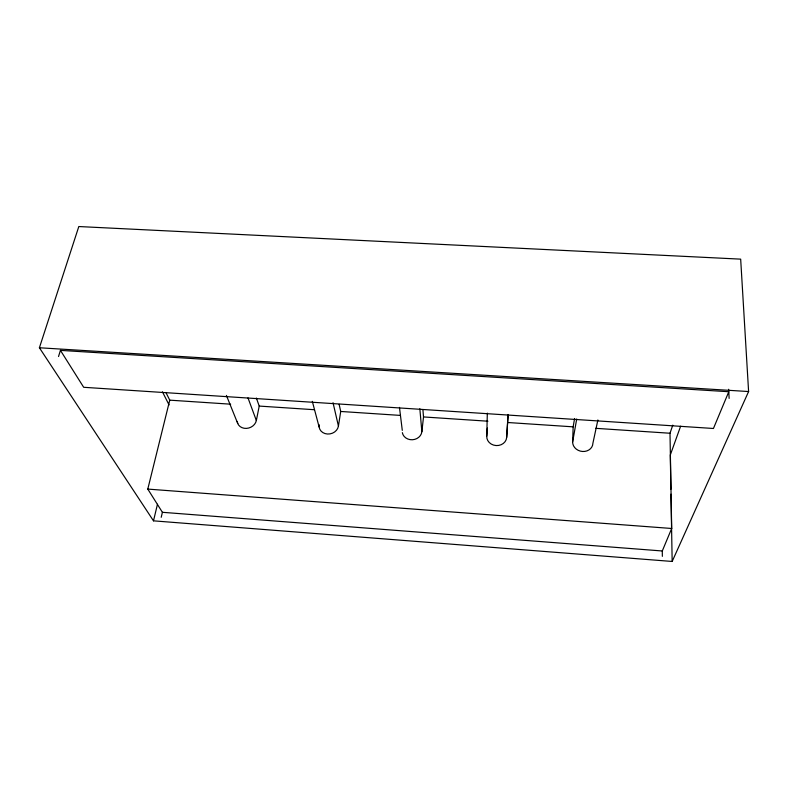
<?xml version="1.0" encoding="UTF-8"?>
<svg xmlns="http://www.w3.org/2000/svg" width="788" height="788" viewBox="0 0 788 788"><rect width="100%" height="100%" fill="white"/><g stroke="black" fill="none" stroke-linecap="round" stroke-linejoin="round"><path stroke-width="1.18" d="M508.122 415.138L506.674 437.429A9.978 8.786 2.9 0 1 496.085 445.555A9.978 8.786 2.9 0 1 486.767 436.089L487.329 413.139M597.885 419.974L592.901 443.26A10.175 8.835 11 0 1 582.529 451.475A10.175 8.835 11 0 1 572.649 441.891L573.152 426.84L574.59 418.536M506.674 437.429L508.053 414.488M486.767 436.089L487.388 428.071M402.343 432.642A9.86 8.678 -6 0 0 412.341 439.753A9.86 8.678 -6 0 0 421.866 431.696L423.52 416.941L422.92 409.819M319.17 424.762A9.801 8.51 -13.9 0 0 327.424 434.021A9.801 8.51 -13.9 0 0 338.436 426.062L340.712 411.464L339.126 404.333M572.649 441.891L576.717 418.98M237.247 421.442A9.801 8.313 -19.8 0 0 246.388 428.396A9.801 8.313 -19.8 0 0 256.346 420.516L259.222 406.076L256.356 398.029M161.215 517.302L162.397 512.298L147.789 489.092L169.755 400.156L165.913 392.483M153.493 520.838L39.4 347.764L78.81 226.54L740.671 259.144L748.6 391.538L672.164 561.46L153.493 520.838L157.472 504.261M58.529 356.511L60.44 350.384L728.801 391.725L713.445 428.485L83.686 387.292L60.44 350.384M662.353 556.348L662.284 550.979L671.681 528.482L669.997 433.242L672.785 425.156M680.635 426.2L670.293 455.001L670.893 489.269M39.4 347.764L748.6 391.538M169.755 400.156L230.657 404.185M259.222 406.076L314.245 409.711M340.712 411.464L400.422 415.414M423.52 416.941L487.92 421.206M507.679 422.506L573.152 426.84M595.669 428.327L669.997 433.242M147.789 489.092L671.681 528.482M162.397 512.298L662.284 550.979M162.436 391.833L169.085 404.963M226.402 395.418L237.769 423.56M247.984 397.891L256.346 420.516M312.314 401.348L319.13 426.998M333.019 402.688L338.436 426.062M399.467 407.396L402.284 430.376M419.837 408.726L421.866 431.696M728.673 389.282L729.127 398.403M670.982 494.165L672.164 561.46"/></g></svg>
